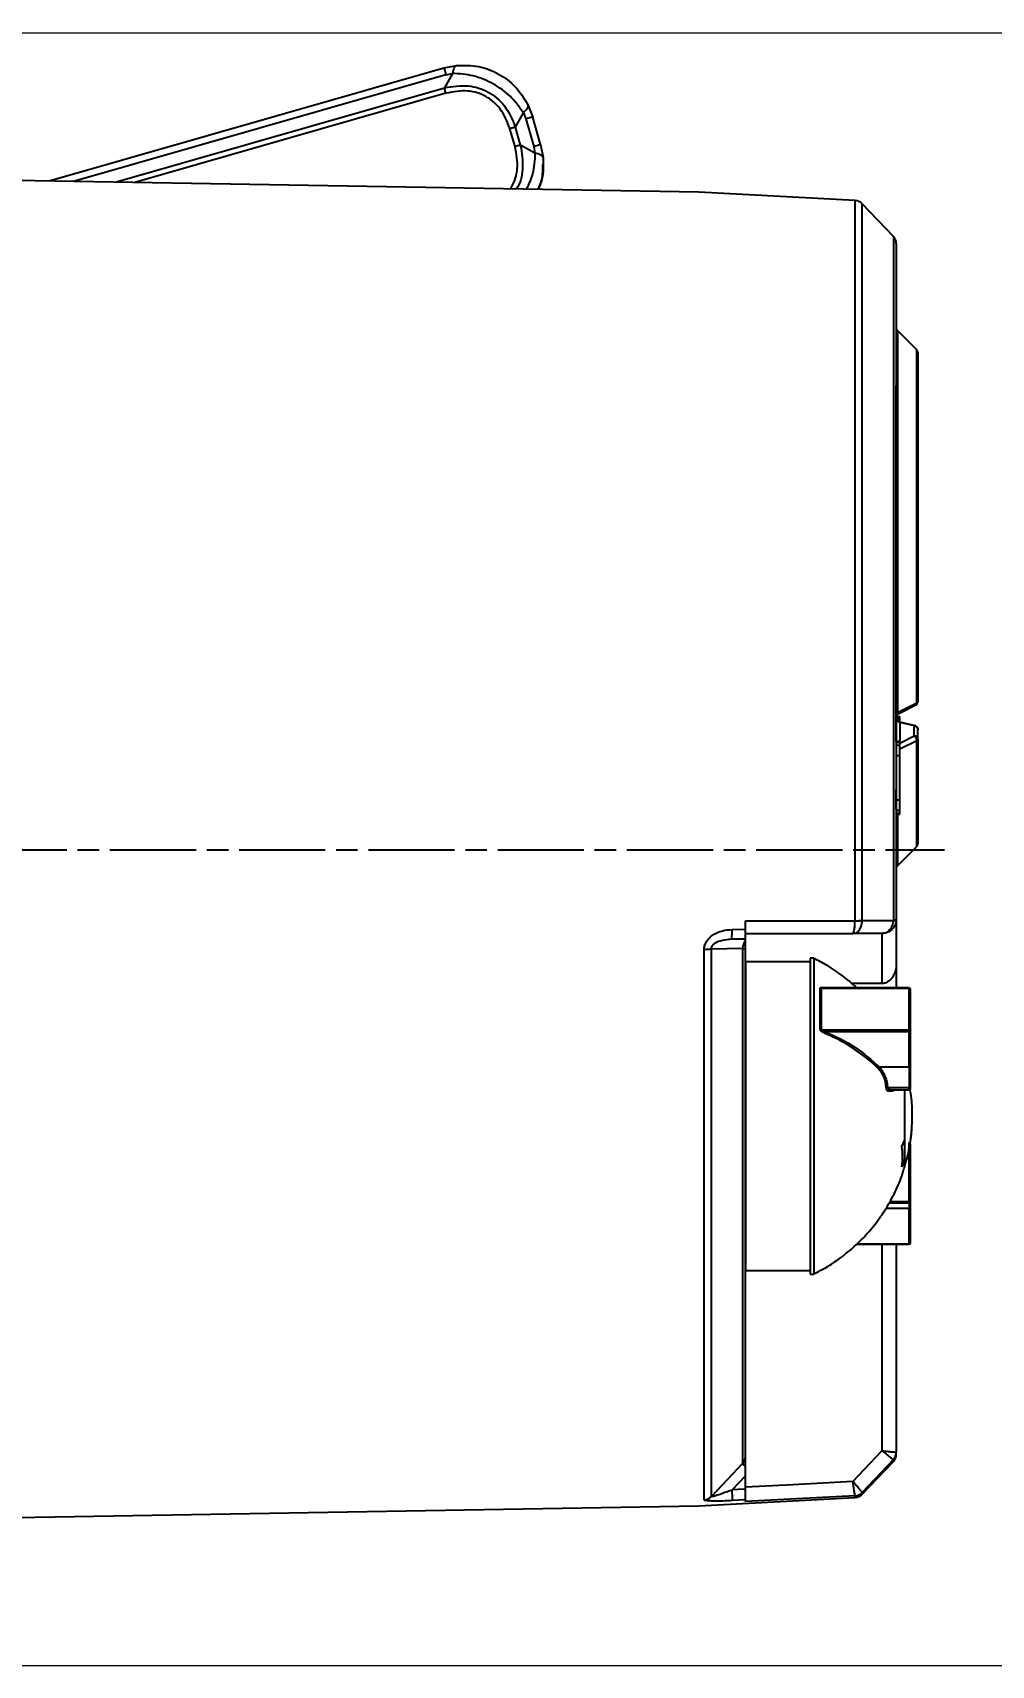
# Model space of a CAD drawing. Header units: millimetres. Extents: x 2278 to 4715, y 679 to 2402.
# Drawn here: x 4068.5 to 4202, y 1969.5 to 2196.9 of the extents above; entities that cross this region are included whole.
import ezdxf

# ---------------------------------------------------------------- set-up
doc = ezdxf.new("R2010")
doc.units = ezdxf.units.MM
doc.linetypes.add('AM_ISO08W050', pattern=[18, 12, -1.5, 3, -1.5])
doc.layers.add('AM_5', color=3, linetype='Continuous', lineweight=25)
doc.layers.add('AM_7', color=4, linetype='AM_ISO08W050', lineweight=25)
doc.styles.add('SLDTEXTSTYLE1', font='txt.shx', dxfattribs={"width": 0.7, "bigfont": 'gbcbig.shx'})
doc.dimstyles.new('SLDDIMSTYLE12$0', dxfattribs={"dimtxt": 12, "dimasz": 10, "dimexe": 0, "dimexo": 0.0625, "dimgap": 0.875, "dimtad": 1, "dimdec": 1, "dimlfac": 1.8, "dimrnd": 1e-09, "dimzin": 12, "dimdsep": 46, "dimtxsty": 'SLDTEXTSTYLE1', "dimcen": 0.09, "dimdle": 8.16, "dimclrd": 3, "dimclre": 3, "dimadec": 0, "dimazin": 3, "dimtfac": 1, "dimtdec": 1, "dimtofl": 0, "dimtmove": 0, "dimatfit": 3, "dimfxl": 0, "dimfrac": 2, "dimtolj": 1, "dimlwd": 5, "dimlwe": 5, "dimarcsym": 0})

# ---------------------------------------------------------------- blocks, each defined once
blk = doc.blocks.new('*D69')
at = {"layer": 'AM_5', "color": 3, "lineweight": 5, "transparency": 16777216}
blk.add_line((4029.82, 2196.94), (4217.38, 2196.94), dxfattribs=at)
at = {"layer": 'AM_5', "color": 3, "linetype": 'Continuous', "lineweight": 5, "transparency": 16777216}
for p, q in [((4217.38, 2186.94), (4217.38, 1979.51)), ((4029.82, 1969.51), (4217.38, 1969.51))]:
    blk.add_line(p, q, dxfattribs=at)
at = {"layer": 'AM_5', "color": 3, "transparency": 16777216}
for points in [[(4215.72, 2186.94), (4219.05, 2186.94), (4217.38, 2196.94)], [(4215.72, 1979.51), (4219.05, 1979.51), (4217.38, 1969.51)]]:
    blk.add_solid(points, dxfattribs=at)
at = {"layer": 'Defpoints', "color": 0, "transparency": 16777216}
for p in [(4029.76, 2196.94), (4029.75, 1969.51), (4217.38, 1969.51)]:
    blk.add_point(p, dxfattribs=at)
at = {"layer": 'AM_5', "color": 0, "transparency": 16777216, "insert": (4210.51, 2083.23), "char_height": 12, "attachment_point": 5, "rotation": 90, "style": 'SLDTEXTSTYLE1'}
blk.add_mtext('\\A1;230', dxfattribs=at)

msp = doc.modelspace()

# ---------------------------------------------------------------- linework, layer by layer
at = {"color": 7, "linetype": 'Continuous', "lineweight": 25}
for p, q in [((4070.77, 2176.287), (4125.727, 2192.045)), ((4126.003, 2191.09), (4074.169, 2176.227)), ((4125.727, 2192.045), (4127.534, 2192.387)), ((4126.906, 2191.261), (4125.799, 2189.268)), ((4126.003, 2191.09), (4126.906, 2191.261)), ((4079.967, 2176.126), (4125.799, 2189.268)), ((4126.019, 2188.499), (4082.7, 2176.078)), ((4135.694, 2183.782), (4136.802, 2185.776)), ((4136.802, 2185.776), (4137.135, 2184.919)), ((4137.429, 2186.902), (4138.096, 2185.188)), ((4135.642, 2181.063), (4134.925, 2183.563)), ((4136.411, 2181.283), (4135.694, 2183.782)), ((4137.135, 2184.919), (4138.238, 2181.074)), ((4139.199, 2181.343), (4138.096, 2185.188)), ((4138.409, 2180.171), (4136.411, 2181.283)), ((4138.238, 2181.074), (4138.409, 2180.171)), ((4139.199, 2181.343), (4139.541, 2179.537)), ((4161.247, 2174.707), (4031.721, 2176.968)), ((4139.586, 2178.581), (4139.586, 2178.587)), ((4182.976, 2173.568), (4161.247, 2174.707)), ((4188.309, 2168.546), (4183.985, 2173.103)), ((4191.574, 2152.741), (4188.867, 2155.458)), ((4191.574, 2103.595), (4191.574, 2152.741)), ((4191.721, 2152.388), (4191.721, 2149.802)), ((4188.721, 2148.125), (4188.721, 2147.772)), ((4191.721, 2103.744), (4191.721, 2105.038)), ((4188.721, 2101.875), (4188.727, 2101.947)), ((4188.721, 2098.184), (4188.721, 2101.815)), ((4188.721, 2101.694), (4189.221, 2101.694)), ((4188.721, 2101.567), (4189.221, 2101.567)), ((4188.721, 2101.503), (4189.221, 2101.503)), ((4188.867, 2102.235), (4191.574, 2103.595)), ((4188.999, 2102.07), (4191.444, 2103.297)), ((4188.999, 2102.07), (4191.444, 2103.297)), ((4189.221, 2101.567), (4189.221, 2101.694)), ((4189.221, 2101.315), (4189.221, 2101.567)), ((4189.221, 2101.311), (4189.221, 2101.503)), ((4188.748, 2101.311), (4189.221, 2101.311)), ((4189.221, 2100.916), (4189.221, 2101.311)), ((4189.221, 2101.184), (4189.221, 2101.311)), ((4189.221, 2100.895), (4189.221, 2101.184)), ((4189.221, 2100.895), (4191.221, 2100.427)), ((4191.221, 2100.427), (4189.221, 2100.895)), ((4189.221, 2100.895), (4189.221, 2098.243)), ((4191.221, 2098.981), (4191.221, 2100.427)), ((4191.452, 2100.371), (4191.266, 2100.449)), ((4191.452, 2100.371), (4191.266, 2100.449)), ((4191.657, 2100.129), (4191.684, 2100.047)), ((4191.704, 2099.988), (4191.688, 2100.053)), ((4191.704, 2099.973), (4191.721, 2099.841)), ((4191.721, 2098.548), (4191.721, 2099.841)), ((4188.721, 2098.243), (4189.221, 2098.243)), ((4188.721, 2098.106), (4189.221, 2098.106)), ((4188.721, 2097.694), (4189.221, 2097.694)), ((4189.221, 2097.978), (4191.221, 2098.981)), ((4189.22, 2097.166), (4191.574, 2098.345)), ((4189.221, 2098.106), (4189.221, 2098.243)), ((4189.221, 2097.694), (4189.221, 2098.106)), ((4191.574, 2083.581), (4191.574, 2098.345)), ((4188.721, 2096.258), (4189.22, 2096.258)), ((4189.22, 2090.075), (4189.22, 2096.258)), ((4188.72, 2088.776), (4188.72, 2091.52)), ((4188.72, 2090.075), (4189.22, 2090.075)), ((4188.72, 2088.639), (4189.22, 2088.639)), ((4188.72, 2088.227), (4189.22, 2088.227)), ((4188.72, 2088.211), (4189.22, 2088.211)), ((4188.72, 2088.09), (4189.22, 2088.09)), ((4188.867, 2088.09), (4188.867, 2080.874)), ((4189.22, 2088.227), (4189.22, 2088.639)), ((4188.867, 2080.874), (4191.574, 2083.581)), ((4165.855, 2072.009), (4167.72, 2072.042)), ((4167.72, 2072.042), (4167.72, 2073.218)), ((4167.72, 2073.218), (4182.975, 2073.216)), ((4182.975, 2073.234), (4182.975, 2073.216)), ((4183.981, 2073.216), (4183.985, 2073.285)), ((4183.985, 2073.285), (4188.307, 2073.277)), ((4188.307, 2073.277), (4188.308, 2073.317)), ((4188.72, 2073.437), (4188.714, 2073.277)), ((4165.322, 2070.668), (4165.815, 2070.716)), ((4165.483, 2070.646), (4165.803, 2070.694)), ((4165.803, 2070.694), (4167.72, 2070.727)), ((4167.72, 2071.438), (4182.671, 2071.437)), ((4167.72, 2069.253), (4167.72, 2070.428)), ((4182.671, 2071.437), (4182.899, 2071.499)), ((4182.671, 2071.437), (4182.716, 2071.49)), ((4186.72, 2071.437), (4182.671, 2071.437)), ((4186.72, 2071.437), (4186.72, 2064.486)), ((4162.985, 2069.321), (4167.308, 2069.404)), ((4176.72, 2067.522), (4167.72, 2067.522)), ((4177.22, 2068.022), (4176.72, 2068.022)), ((4176.72, 2068.022), (4176.72, 2030.466)), ((4177.22, 2068.022), (4177.22, 2030.466)), ((4188.72, 2067.186), (4188.72, 2063.872)), ((4178.141, 2058.07), (4178.141, 2063.858)), ((4190.52, 2063.872), (4178.235, 2063.872)), ((4178.237, 2063.838), (4178.237, 2058.057)), ((4178.237, 2063.838), (4190.52, 2063.838)), ((4186.72, 2064.486), (4182.494, 2064.486)), ((4190.52, 2063.872), (4190.52, 2063.814)), ((4190.52, 2063.838), (4190.52, 2063.872)), ((4190.52, 2058.057), (4190.52, 2063.838)), ((4190.72, 2060.638), (4190.72, 2063.672)), ((4190.72, 2061.083), (4190.72, 2063.672)), ((4190.72, 2057.945), (4190.72, 2061.083)), ((4178.237, 2058.057), (4190.52, 2058.057)), ((4178.808, 2057.803), (4190.52, 2057.803)), ((4190.52, 2057.803), (4190.52, 2058.057)), ((4190.52, 2052.871), (4190.52, 2057.803)), ((4190.72, 2053.012), (4190.72, 2057.945)), ((4186.34, 2052.871), (4190.52, 2052.871)), ((4190.52, 2052.871), (4190.52, 2049.946)), ((4190.52, 2049.946), (4187.495, 2049.946)), ((4187.871, 2049.497), (4187.625, 2049.465)), ((4187.794, 2049.689), (4190.52, 2049.689)), ((4187.798, 2049.693), (4187.918, 2049.709)), ((4187.798, 2049.693), (4190.52, 2049.693)), ((4189.917, 2042.693), (4189.917, 2049.689)), ((4189.92, 2039.022), (4189.92, 2049.689)), ((4190.52, 2049.751), (4190.52, 2049.946)), ((4190.52, 2049.693), (4190.52, 2049.751)), ((4190.52, 2049.689), (4190.52, 2049.693)), ((4189.509, 2041.779), (4189.917, 2042.693)), ((4190.52, 2034.119), (4190.52, 2042.355)), ((4190.72, 2042.135), (4190.72, 2042.151)), ((4189.917, 2039.864), (4189.509, 2038.951)), ((4189.585, 2039.864), (4189.917, 2039.864)), ((4189.885, 2039.022), (4189.92, 2039.022)), ((4189.917, 2039.022), (4189.917, 2039.864)), ((4190.42, 2039.976), (4190.72, 2039.976)), ((4187.714, 2033.924), (4190.52, 2033.924)), ((4187.797, 2034.119), (4190.52, 2034.119)), ((4190.52, 2033.983), (4190.52, 2034.119)), ((4190.52, 2033.924), (4190.52, 2033.983)), ((4190.52, 2033.932), (4190.52, 2033.924)), ((4190.52, 2033.924), (4190.52, 2033.163)), ((4190.72, 2030.96), (4190.72, 2034.099)), ((4190.72, 2033.304), (4190.72, 2033.809)), ((4190.72, 2028.371), (4190.72, 2033.304)), ((4190.52, 2033.163), (4187.276, 2033.163)), ((4190.52, 2028.23), (4190.52, 2033.163)), ((4190.72, 2028.371), (4190.72, 2030.96)), ((4176.72, 2030.466), (4176.72, 2024.022)), ((4177.22, 2030.466), (4177.22, 2024.022)), ((4183.173, 2028.171), (4190.52, 2028.171)), ((4183.234, 2028.23), (4190.52, 2028.23)), ((4186.72, 2028.171), (4186.72, 1999.396)), ((4188.72, 2028.171), (4188.72, 1999.196)), ((4190.52, 2028.171), (4190.52, 2028.23)), ((4190.52, 2028.206), (4190.52, 2028.171)), ((4167.72, 2024.522), (4176.72, 2024.522)), ((4176.72, 2024.022), (4177.22, 2024.022)), ((4182.671, 1995.117), (4186.72, 1999.396)), ((4188.717, 1999.198), (4188.72, 1999.196)), ((4167.308, 1997.623), (4162.984, 1993.037)), ((4188.307, 1998.168), (4183.984, 1993.599)), ((4183.984, 1993.352), (4188.308, 1997.908)), ((4188.308, 1998.167), (4188.307, 1998.168)), ((4188.308, 1998.167), (4188.308, 1997.908)), ((4165.869, 1993.946), (4167.72, 1995.911)), ((4167.72, 1994.041), (4167.72, 1995.911)), ((4161.246, 1991.748), (4182.975, 1992.886)), ((4167.72, 1992.548), (4165.921, 1992.456)), ((4182.974, 1993.136), (4167.72, 1992.334)), ((4167.72, 1992.334), (4167.72, 1992.548)), ((4182.974, 1993.136), (4182.975, 1993.135)), ((4182.975, 1992.886), (4182.975, 1993.135)), ((4183.984, 1993.599), (4183.982, 1993.601)), ((4183.984, 1993.352), (4183.984, 1993.599)), ((4031.72, 1989.488), (4161.246, 1991.748))]:
    msp.add_line(p, q, dxfattribs=at)
at = {"color": 7, "linetype": 'Continuous', "lineweight": 25, "flags": 128}
for points in [[(4182.975, 2073.234), (4182.975, 2078.842), (4182.975, 2084.467), (4182.975, 2090.087), (4182.975, 2095.68), (4182.975, 2101.225), (4182.975, 2106.701), (4182.975, 2112.085), (4182.975, 2117.358), (4182.975, 2122.498), (4182.975, 2127.486), (4182.975, 2132.302), (4182.975, 2136.928), (4182.975, 2141.346), (4182.975, 2145.538), (4182.975, 2149.489), (4182.976, 2153.182), (4182.976, 2156.605), (4182.976, 2159.743), (4182.976, 2162.584), (4182.976, 2165.117), (4182.976, 2167.333), (4182.976, 2169.223), (4182.976, 2170.779), (4182.976, 2171.996), (4182.976, 2172.868), (4182.976, 2173.393), (4182.976, 2173.568)], [(4183.985, 2073.285), (4183.985, 2078.97), (4183.985, 2084.671), (4183.985, 2090.367), (4183.985, 2096.034), (4183.985, 2101.65), (4183.985, 2107.191), (4183.985, 2112.636), (4183.985, 2117.963), (4183.985, 2123.149), (4183.985, 2128.175), (4183.985, 2133.021), (4183.985, 2137.665), (4183.985, 2142.091), (4183.985, 2146.279), (4183.985, 2150.214), (4183.985, 2153.879), (4183.985, 2157.259), (4183.985, 2160.342), (4183.985, 2163.114), (4183.985, 2165.565), (4183.985, 2167.684), (4183.985, 2169.463), (4183.985, 2170.895), (4183.985, 2171.974), (4183.985, 2172.696), (4183.985, 2173.057), (4183.985, 2173.103)], [(4188.309, 2168.546), (4188.309, 2168.367), (4188.309, 2167.829), (4188.309, 2166.934), (4188.309, 2165.688), (4188.309, 2164.094), (4188.309, 2162.16), (4188.309, 2159.894), (4188.309, 2157.305), (4188.309, 2154.404), (4188.309, 2151.204), (4188.309, 2147.717), (4188.309, 2143.959), (4188.309, 2139.945), (4188.309, 2135.693), (4188.309, 2131.219), (4188.309, 2126.544), (4188.309, 2121.686), (4188.309, 2116.666), (4188.309, 2111.506), (4188.309, 2106.226), (4188.309, 2100.85), (4188.309, 2095.4), (4188.309, 2089.898), (4188.309, 2084.368), (4188.308, 2078.834), (4188.308, 2073.317)], [(4188.867, 2155.458), (4188.867, 2154.958), (4188.867, 2154.079), (4188.867, 2152.829), (4188.867, 2151.222), (4188.867, 2149.274), (4188.867, 2147.005), (4188.867, 2144.439), (4188.867, 2141.602), (4188.867, 2138.524), (4188.867, 2135.236), (4188.867, 2131.772), (4188.867, 2128.168), (4188.867, 2124.462), (4188.867, 2120.691), (4188.867, 2116.895), (4188.867, 2113.112), (4188.867, 2109.382), (4188.867, 2105.744), (4188.867, 2102.235)], [(4188.721, 2102.032), (4188.721, 2103.862), (4188.721, 2106.827), (4188.721, 2109.927), (4188.721, 2113.125), (4188.721, 2116.383), (4188.721, 2119.661), (4188.721, 2122.919), (4188.721, 2126.117), (4188.721, 2129.217), (4188.721, 2132.181), (4188.721, 2134.974), (4188.721, 2137.56), (4188.721, 2139.91), (4188.721, 2141.993), (4188.721, 2143.786), (4188.721, 2145.266), (4188.721, 2146.415), (4188.721, 2147.22), (4188.721, 2147.67), (4188.721, 2147.772)], [(4189.221, 2100.895), (4189.236, 2100.909), (4189.251, 2100.916), (4189.266, 2100.917), (4189.278, 2100.911), (4189.289, 2100.898), (4189.297, 2100.88)], [(4161.975, 1992.575), (4161.975, 1993.533), (4161.975, 1994.861), (4161.975, 1996.554), (4161.975, 1998.606), (4161.975, 2001.007), (4161.975, 2003.748), (4161.975, 2006.817), (4161.975, 2010.202), (4161.975, 2013.889), (4161.975, 2017.862), (4161.975, 2022.106), (4161.975, 2026.602), (4161.975, 2031.332), (4161.975, 2036.276), (4161.975, 2041.414), (4161.975, 2046.725), (4161.975, 2052.187), (4161.975, 2057.778), (4161.975, 2063.473), (4161.975, 2069.25)], [(4162.984, 1993.037), (4162.984, 1993.989), (4162.984, 1995.311), (4162.984, 1996.996), (4162.984, 1999.037), (4162.984, 2001.426), (4162.984, 2004.152), (4162.984, 2007.206), (4162.984, 2010.574), (4162.984, 2014.242), (4162.984, 2018.195), (4162.984, 2022.417), (4162.984, 2026.89), (4162.984, 2031.596), (4162.984, 2036.515), (4162.984, 2041.627), (4162.984, 2046.911), (4162.985, 2052.345), (4162.985, 2057.907), (4162.985, 2063.574), (4162.985, 2069.321)], [(4167.308, 2069.404), (4167.308, 2063.725), (4167.308, 2058.134), (4167.308, 2052.655), (4167.308, 2047.314), (4167.308, 2042.133), (4167.308, 2037.137), (4167.308, 2032.348), (4167.308, 2027.786), (4167.308, 2023.474), (4167.308, 2019.429), (4167.308, 2015.671), (4167.308, 2012.215), (4167.308, 2009.078), (4167.308, 2006.273), (4167.308, 2003.814), (4167.308, 2001.71), (4167.308, 1999.973), (4167.308, 1998.608), (4167.308, 1997.623)], [(4167.72, 2067.522), (4167.72, 2067.453), (4167.72, 2067.057), (4167.72, 2066.315), (4167.72, 2065.241), (4167.72, 2063.851), (4167.72, 2062.168), (4167.72, 2060.219), (4167.72, 2058.038), (4167.72, 2055.66), (4167.72, 2053.123), (4167.72, 2050.47), (4167.72, 2047.743), (4167.72, 2044.988), (4167.72, 2042.251), (4167.72, 2039.575), (4167.72, 2037.005), (4167.72, 2034.583), (4167.72, 2032.349), (4167.72, 2030.34), (4167.72, 2028.588), (4167.72, 2027.122), (4167.72, 2025.966), (4167.72, 2025.14), (4167.72, 2024.657), (4167.72, 2024.522)], [(4190.52, 2058.057), (4190.559, 2058.054), (4190.597, 2058.048), (4190.631, 2058.038), (4190.662, 2058.024), (4190.687, 2058.007), (4190.705, 2057.987), (4190.716, 2057.966), (4190.72, 2057.945)], [(4182.671, 1995.117), (4174.298, 1994.677), (4167.72, 1994.331)], [(4167.72, 1994.041), (4166.683, 1993.988), (4165.869, 1993.946)]]:
    msp.add_lwpolyline(points, dxfattribs=at)
at = {"color": 7, "linetype": 'Continuous', "lineweight": 25}
for centre, radius, start, end in [((4182.897, 2172.07), 1.5, 43.49969, 86.99969), ((4187.221, 2167.514), 1.5, 359.99969, 43.49969), ((4189.218, 2155.81), 0.498, 180.0161, 225.11705), ((4191.224, 2152.388), 0.497, 0.01882, 45.13639), ((4191.221, 2152.388), 0.5, 359.99969, 44.79592), ((4191.221, 2103.744), 0.5, 296.63012, 359.99969), ((4191.528, 2103.786), 0.197, 283.44681, 347.66321), ((4188.915, 2102.042), 0.198, 103.88416, 168.00896), ((4191.261, 2100.401), 0.0477, 83.56953, 147.17328), ((4191.456, 2100.344), 0.0277, 97.12051, 149.18729), ((4189.107, 2098.412), 0.386, 180.21967, 206.01538), ((4191.252, 2098.512), 0.47, 4.40164, 93.81095), ((4191.472, 2098.574), 0.25, 294.15126, 354.20295), ((4191.22, 2083.934), 0.5, 314.99969, 359.99969), ((4189.22, 2080.52), 0.5, 134.99969, 179.99969), ((4159.605, 2071.599), 6.263, 351.68842, 3.7557), ((4182.986, 2082.951), 9.717, 269.93747, 275.9006), ((4183.478, 2083.089), 9.886, 267.083, 272.91637), ((4188.51, 2075.107), 1.842, 263.65489, 276.34449), ((4188.351, 2073.938), 0.622, 266.06012, 306.40262), ((4168.983, 2069.325), 1.677, 138.87029, 177.29865), ((4161.985, 2076.313), 7.063, 269.92223, 278.13872), ((4178.236, 2064.071), 0.233, 246.02224, 270.18014), ((4190.536, 2063.653), 0.185, 5.85563, 94.8496), ((4178.235, 2058.388), 0.331, 253.51988, 270.27832), ((4179.193, 2057.5), 0.49, 141.82926, 172.1209), ((4170.127, 2036.313), 22.921, 45.54722, 68.01561), ((4190.545, 2057.98), 0.179, 261.95022, 348.57794), ((4186.474, 2052.596), 0.305, 116.01, 165.05926), ((4190.545, 2053.047), 0.179, 261.95022, 348.57794), ((4187.467, 2050.412), 0.467, 252.26466, 273.46457), ((4187.817, 2049.498), 0.196, 95.78901, 189.85034), ((4190.567, 2049.719), 0.232, 48.45888, 101.56082), ((4190.52, 2049.893), 0.2, 269.98722, 359.98721), ((4190.52, 2049.889), 0.2, 269.99969, 359.99969), ((4166.442, 2046.022), 24.5, 350.87791, 359.99969), ((4177.992, 2040.365), 11.604, 352.99933, 7.00005), ((4190.57, 2035.818), 1.7, 268.31568, 275.06344), ((4190.524, 2034.128), 0.196, 268.95412, 358.91449), ((4190.545, 2033.339), 0.179, 261.95022, 348.57794), ((4190.545, 2028.407), 0.179, 261.95022, 348.57794), ((4190.536, 2028.39), 0.185, 265.14978, 354.14375), ((4187.215, 1999.199), 1.502, 316.65544, 359.93159), ((4187.227, 1999.197), 1.493, 316.39345, 359.98594), ((4175.84, 2005.883), 11.875, 224.06966, 226.85818), ((4187.22, 1998.941), 1.5, 316.49969, 359.99969), ((4161.898, 1994.079), 1.506, 272.92959, 316.19309), ((4139.186, 1992.264), 26.736, 0.41239, 3.60861), ((4182.892, 1994.638), 1.504, 273.13792, 316.44856), ((4182.897, 1994.635), 1.502, 272.97726, 316.40216), ((4182.896, 1994.384), 1.5, 272.99969, 316.49969)]:
    msp.add_arc(centre, radius, start, end, dxfattribs=at)
for points in [[(4125.727, 2192.045), (4125.74, 2192.003), (4125.765, 2191.918), (4125.923, 2191.366), (4126.003, 2191.09)], [(4126.019, 2188.499), (4125.998, 2188.574), (4125.955, 2188.722), (4125.895, 2188.932), (4125.841, 2189.122), (4125.813, 2189.219), (4125.799, 2189.268)], [(4135.694, 2183.782), (4135.645, 2183.769), (4135.548, 2183.741), (4135.358, 2183.687), (4135.148, 2183.627), (4134.999, 2183.584), (4134.925, 2183.563)], [(4138.096, 2185.188), (4138.053, 2185.177), (4137.967, 2185.155), (4137.412, 2184.998), (4137.135, 2184.919)], [(4136.411, 2181.283), (4136.362, 2181.269), (4136.265, 2181.242), (4136.075, 2181.188), (4135.864, 2181.127), (4135.716, 2181.085), (4135.642, 2181.063)], [(4139.199, 2181.343), (4139.156, 2181.332), (4139.069, 2181.309), (4138.515, 2181.152), (4138.238, 2181.074)], [(4188.721, 2167.514), (4188.721, 2167.423), (4188.721, 2167.243), (4188.721, 2165.788), (4188.721, 2163.483), (4188.721, 2160.268), (4188.721, 2156.202), (4188.721, 2151.324), (4188.721, 2145.691), (4188.721, 2139.363), (4188.721, 2132.411), (4188.721, 2124.913), (4188.721, 2116.952), (4188.721, 2108.616), (4188.721, 2099.998), (4188.72, 2091.196), (4188.72, 2082.297), (4188.72, 2076.391), (4188.72, 2073.437)], [(4191.721, 2152.388), (4191.721, 2152.221), (4191.721, 2151.887), (4191.721, 2150.769), (4191.721, 2149.22), (4191.721, 2147.215), (4191.721, 2144.797), (4191.721, 2141.996), (4191.721, 2138.854), (4191.721, 2135.415), (4191.721, 2131.729), (4191.721, 2127.849), (4191.721, 2123.831), (4191.721, 2119.732), (4191.721, 2115.611), (4191.721, 2111.532), (4191.721, 2107.533), (4191.721, 2105.007), (4191.721, 2103.744)], [(4188.721, 2101.428), (4188.726, 2101.381), (4188.736, 2101.288), (4188.8, 2101.211), (4188.832, 2101.172)], [(4191.721, 2098.548), (4191.721, 2097.453), (4191.721, 2095.261), (4191.721, 2092.38), (4191.72, 2089.85), (4191.72, 2087.734), (4191.72, 2086.052), (4191.72, 2084.842), (4191.72, 2084.077), (4191.72, 2083.982), (4191.72, 2083.934)], [(4188.72, 2073.437), (4188.72, 2073.359), (4188.72, 2073.204), (4188.72, 2071.936), (4188.72, 2070.005), (4188.72, 2068.126), (4188.72, 2067.186)], [(4178.808, 2057.803), (4180.249, 2057.123), (4183.133, 2055.764), (4185.271, 2053.835), (4186.34, 2052.871)]]:
    msp.add_open_spline(points, degree=3, dxfattribs=at)
for points, knots in [([(4127.534, 2192.387), (4127.407, 2192.328), (4127.152, 2192.21), (4126.989, 2191.579), (4126.906, 2191.261)], [0, 0, 0, 0, 0.49686743, 1, 1, 1, 1]), ([(4136.802, 2185.776), (4136.229, 2186.577), (4135.102, 2188.154), (4132.618, 2189.915), (4129.814, 2191.083), (4127.882, 2191.201), (4126.906, 2191.261)], [0, 0, 0, 0, 0.25415722, 0.50001427, 0.74762575, 1, 1, 1, 1]), ([(4127.534, 2192.387), (4128.556, 2192.395), (4130.564, 2192.41), (4133.395, 2191.293), (4135.843, 2189.484), (4136.895, 2187.772), (4137.429, 2186.902)], [0, 0, 0, 0, 0.2543758, 0.4999836, 0.7457388, 1, 1, 1, 1]), ([(4125.799, 2189.268), (4126.919, 2189.45), (4129.004, 2189.789), (4131.997, 2188.814), (4134.427, 2186.796), (4135.25, 2184.839), (4135.694, 2183.782)], [0, 0, 0, 0, 0.2680966, 0.4988227, 0.7294637, 1, 1, 1, 1]), ([(4134.925, 2183.563), (4134.548, 2184.542), (4134.009, 2185.94), (4132.675, 2187.336), (4131.599, 2188.091), (4130.386, 2188.599), (4128.502, 2188.981), (4127.04, 2188.697), (4126.019, 2188.499)], [0, 0, 0, 0, 0.2715623, 0.3875926, 0.5011305, 0.6146375, 0.7308194, 1, 1, 1, 1]), ([(4137.429, 2186.902), (4137.445, 2186.763), (4137.478, 2186.484), (4137.027, 2186.012), (4136.802, 2185.776)], [0, 0, 0, 0, 0.5000023, 1, 1, 1, 1]), ([(4134.955, 2175.166), (4135.036, 2175.277), (4135.373, 2175.738), (4135.73, 2176.701), (4136.13, 2178.575), (4135.842, 2180.04), (4135.642, 2181.063)], [0, 0, 0, 0, 0.0674485, 0.27954515, 0.49659605, 1, 1, 1, 1]), ([(4136.411, 2181.283), (4136.567, 2180.182), (4136.857, 2178.135), (4136.409, 2175.901), (4135.78, 2175.158), (4135.774, 2175.152)], [0, 0, 0, 0, 0.535438, 0.9957755, 1, 1, 1, 1]), ([(4138.409, 2180.171), (4138.364, 2179.183), (4138.286, 2177.456), (4137.53, 2175.825), (4137.207, 2175.127)], [0, 0, 0, 0, 0.5719725, 1, 1, 1, 1]), ([(4139.541, 2179.537), (4139.481, 2179.665), (4139.36, 2179.922), (4138.727, 2180.088), (4138.409, 2180.171)], [0, 0, 0, 0, 0.4968676, 1, 1, 1, 1]), ([(4139.541, 2179.537), (4139.583, 2178.506), (4139.645, 2176.968), (4139.04, 2175.561), (4138.841, 2175.098)], [0, 0, 0, 0, 0.6705708, 1, 1, 1, 1]), ([(4138.844, 2175.098), (4139.048, 2175.558), (4139.541, 2176.665), (4139.507, 2177.877), (4139.487, 2178.586)], [0, 0, 0, 0, 0.4149051, 1, 1, 1, 1]), ([(4191.721, 2118.227), (4191.721, 2119.482), (4191.721, 2121.991), (4191.721, 2125.702), (4191.721, 2128.426), (4191.721, 2130.216), (4191.721, 2131.137), (4191.721, 2132.044), (4191.721, 2132.938), (4191.721, 2133.817), (4191.721, 2134.407), (4191.721, 2134.82), (4191.721, 2135.296), (4191.721, 2136.01), (4191.721, 2136.826), (4191.721, 2137.535), (4191.721, 2138.218), (4191.721, 2138.903), (4191.721, 2139.39), (4191.721, 2140.127), (4191.721, 2141.01), (4191.721, 2142.178), (4191.721, 2143.159), (4191.721, 2143.996), (4191.721, 2144.639), (4191.721, 2145.149), (4191.721, 2145.583), (4191.721, 2145.996), (4191.721, 2146.399), (4191.721, 2146.676), (4191.721, 2147.054), (4191.721, 2147.473), (4191.721, 2147.995), (4191.721, 2148.433), (4191.721, 2148.757), (4191.721, 2148.988), (4191.721, 2149.149), (4191.721, 2149.295), (4191.721, 2149.392), (4191.721, 2149.469), (4191.721, 2149.546), (4191.721, 2149.65), (4191.721, 2149.74), (4191.721, 2149.785), (4191.721, 2149.802)], [0, 0, 0, 0, 0.0803647, 0.1607294, 0.2410941, 0.2624684, 0.283842, 0.3052151, 0.3265873, 0.3479574, 0.3693255, 0.3704427, 0.3788854, 0.405204, 0.4251182, 0.4428013, 0.4618483, 0.4808946, 0.4999402, 0.5035205, 0.5449145, 0.57896, 0.6143836, 0.643615, 0.6685119, 0.6871043, 0.7041218, 0.7223404, 0.7405585, 0.758776, 0.762108, 0.7964253, 0.8245029, 0.853496, 0.8824879, 0.8971785, 0.9118685, 0.9265578, 0.9412466, 0.9442716, 0.9541998, 0.9705965, 0.9890576, 1, 1, 1, 1]), ([(4191.721, 2105.038), (4191.721, 2105.333), (4191.721, 2105.925), (4191.721, 2106.827), (4191.721, 2107.739), (4191.721, 2108.661), (4191.721, 2109.592), (4191.721, 2110.531), (4191.721, 2111.179), (4191.721, 2111.655), (4191.721, 2112.211), (4191.721, 2113.055), (4191.721, 2114.015), (4191.721, 2115.702), (4191.721, 2117.093), (4191.721, 2118.227)], [0, 0, 0, 0, 0.07144385, 0.14288374, 0.21431988, 0.28576303, 0.35720674, 0.42863778, 0.50005558, 0.50406448, 0.53604837, 0.6252562, 0.69323765, 0.75009307, 1, 1, 1, 1]), ([(4188.749, 2101.92), (4188.755, 2101.919), (4188.775, 2101.917), (4188.843, 2101.978), (4188.944, 2102.038), (4188.997, 2102.069)], [0, 0, 0, 0, 0.1601422, 0.5688581, 1, 1, 1, 1]), ([(4188.992, 2102.068), (4188.99, 2102.067), (4188.97, 2102.052), (4188.938, 2102.053), (4188.898, 2102.07), (4188.875, 2102.118), (4188.866, 2102.178), (4188.867, 2102.216), (4188.867, 2102.235)], [0, 0, 0, 0, 0.0284628, 0.3120488, 0.569439, 0.7930567, 0.8963599, 1, 1, 1, 1]), ([(4191.443, 2103.299), (4191.455, 2103.305), (4191.488, 2103.321), (4191.526, 2103.369), (4191.569, 2103.455), (4191.572, 2103.539), (4191.574, 2103.595)], [0, 0, 0, 0, 0.14054005, 0.37467991, 0.58989364, 1, 1, 1, 1]), ([(4188.851, 2101.173), (4188.823, 2101.2), (4188.767, 2101.254), (4188.742, 2101.318), (4188.73, 2101.349)], [0, 0, 0, 0, 0.5052965, 1, 1, 1, 1]), ([(4188.832, 2101.172), (4188.832, 2101.179), (4188.832, 2101.194), (4188.815, 2101.205), (4188.785, 2101.205), (4188.758, 2101.194), (4188.744, 2101.188)], [0, 0, 0, 0, 0.2336109, 0.4844564, 0.7436939, 1, 1, 1, 1]), ([(4188.832, 2101.172), (4188.857, 2101.142), (4188.91, 2101.079), (4189.04, 2100.972), (4189.149, 2100.926), (4189.221, 2100.895)], [0, 0, 0, 0, 0.233085, 0.4930073, 1, 1, 1, 1]), ([(4191.221, 2100.427), (4191.26, 2100.419), (4191.333, 2100.406), (4191.401, 2100.373), (4191.432, 2100.358)], [0, 0, 0, 0, 0.5446681, 1, 1, 1, 1]), ([(4191.432, 2100.358), (4191.474, 2100.33), (4191.564, 2100.271), (4191.649, 2100.147), (4191.708, 2100.001), (4191.716, 2099.901), (4191.721, 2099.841)], [0, 0, 0, 0, 0.2427138, 0.5154318, 0.7146901, 1, 1, 1, 1]), ([(4191.432, 2100.305), (4191.474, 2100.28), (4191.564, 2100.227), (4191.649, 2100.116), (4191.708, 2099.985), (4191.716, 2099.895), (4191.721, 2099.841)], [0, 0, 0, 0, 0.2421389, 0.5153871, 0.7139591, 1, 1, 1, 1]), ([(4191.698, 2100.008), (4191.7, 2100), (4191.719, 2099.947), (4191.72, 2099.89), (4191.721, 2099.841)], [0, 0, 0, 0, 0.1515723, 1, 1, 1, 1]), ([(4189.22, 2093.098), (4189.22, 2093.721), (4189.22, 2094.965), (4189.22, 2096.436), (4189.221, 2097.372), (4189.221, 2097.886), (4189.221, 2098.195), (4189.221, 2098.227), (4189.221, 2098.243)], [0, 0, 0, 0, 0.25015941, 0.49958066, 0.62466902, 0.74973011, 0.87480959, 1, 1, 1, 1]), ([(4189.22, 2096.258), (4189.22, 2096.58), (4189.22, 2096.984), (4189.221, 2097.412), (4189.221, 2097.594), (4189.221, 2097.654), (4189.221, 2097.694)], [0, 0, 0, 0, 0.4996211, 0.6251499, 0.7494732, 1, 1, 1, 1]), ([(4191.549, 2098.548), (4191.533, 2098.592), (4191.5, 2098.688), (4191.418, 2098.817), (4191.32, 2098.922), (4191.253, 2098.962), (4191.221, 2098.981)], [0, 0, 0, 0, 0.239538, 0.5175571, 0.7682031, 1, 1, 1, 1]), ([(4191.574, 2098.345), (4191.574, 2098.378), (4191.575, 2098.443), (4191.557, 2098.513), (4191.549, 2098.548)], [0, 0, 0, 0, 0.49355373, 1, 1, 1, 1]), ([(4189.22, 2088.09), (4189.22, 2088.093), (4189.22, 2088.1), (4189.22, 2088.187), (4189.22, 2088.415), (4189.22, 2088.937), (4189.22, 2089.889), (4189.22, 2091.33), (4189.22, 2092.508), (4189.22, 2093.098)], [0, 0, 0, 0, 0.06265322, 0.12530292, 0.25030366, 0.37521459, 0.50021885, 0.74968949, 1, 1, 1, 1]), ([(4189.22, 2088.639), (4189.22, 2088.679), (4189.22, 2088.739), (4189.22, 2088.918), (4189.22, 2089.347), (4189.22, 2089.752), (4189.22, 2090.075)], [0, 0, 0, 0, 0.2505117, 0.3752446, 0.5001647, 1, 1, 1, 1]), ([(4161.975, 2069.25), (4161.995, 2069.46), (4162.037, 2069.893), (4162.357, 2070.474), (4162.793, 2070.979), (4163.495, 2071.484), (4164.528, 2071.91), (4165.401, 2071.975), (4165.855, 2072.009)], [0, 0, 0, 0, 0.1207862, 0.249076, 0.3731346, 0.5013753, 0.7404661, 1, 1, 1, 1]), ([(4167.72, 2070.727), (4167.72, 2070.734), (4167.72, 2070.748), (4167.72, 2070.863), (4167.72, 2071.1), (4167.72, 2071.513), (4167.72, 2071.868), (4167.72, 2072.042)], [0, 0, 0, 0, 0.150225, 0.2871088, 0.5005337, 0.7538342, 1, 1, 1, 1]), ([(4182.716, 2071.49), (4182.737, 2071.507), (4182.794, 2071.552), (4182.875, 2071.903), (4182.949, 2072.478), (4182.966, 2072.969), (4182.975, 2073.216)], [0, 0, 0, 0, 0.1562523, 0.4311744, 0.7127035, 1, 1, 1, 1]), ([(4182.899, 2071.499), (4182.977, 2071.514), (4183.211, 2071.559), (4183.553, 2071.904), (4183.872, 2072.478), (4183.944, 2072.968), (4183.981, 2073.216)], [0, 0, 0, 0, 0.138581, 0.419261, 0.7066865, 1, 1, 1, 1]), ([(4188.307, 2073.277), (4188.268, 2073.023), (4188.19, 2072.52), (4187.806, 2071.918), (4187.299, 2071.514), (4186.913, 2071.463), (4186.72, 2071.437)], [0, 0, 0, 0, 0.2577147, 0.5100976, 0.7565093, 1, 1, 1, 1]), ([(4188.714, 2073.277), (4188.669, 2073.039), (4188.577, 2072.547), (4188.134, 2071.968), (4187.633, 2071.634), (4187.162, 2071.467), (4186.874, 2071.448), (4186.72, 2071.437)], [0, 0, 0, 0, 0.24183895, 0.49912391, 0.70899919, 0.84445044, 1, 1, 1, 1]), ([(4162.985, 2069.321), (4162.986, 2069.388), (4162.989, 2069.522), (4163.073, 2069.716), (4163.203, 2069.89), (4163.547, 2070.204), (4164.322, 2070.553), (4165.052, 2070.611), (4165.483, 2070.646)], [0, 0, 0, 0, 0.0635988, 0.1268625, 0.1941501, 0.267332, 0.5677277, 1, 1, 1, 1]), ([(4167.72, 2070.428), (4167.72, 2070.517), (4167.72, 2070.693), (4167.72, 2070.716), (4167.72, 2070.727)], [0, 0, 0, 0, 0.5015357, 1, 1, 1, 1]), ([(4167.308, 2069.404), (4167.414, 2069.386), (4167.582, 2069.357), (4167.7, 2069.303), (4167.713, 2069.27), (4167.72, 2069.253)], [0, 0, 0, 0, 0.4463965, 0.7099365, 1, 1, 1, 1]), ([(4167.72, 1998.684), (4167.72, 1999.074), (4167.72, 1999.516), (4167.72, 2000.215), (4167.72, 2000.441), (4167.72, 2000.679), (4167.72, 2000.926), (4167.72, 2001.184), (4167.72, 2001.372), (4167.72, 2001.554), (4167.72, 2001.876), (4167.72, 2002.395), (4167.72, 2003.027), (4167.72, 2003.609), (4167.72, 2004.104), (4167.72, 2004.533), (4167.72, 2004.871), (4167.72, 2005.217), (4167.72, 2005.571), (4167.72, 2005.933), (4167.72, 2006.192), (4167.72, 2006.442), (4167.72, 2006.963), (4167.72, 2007.836), (4167.72, 2008.944), (4167.72, 2010.226), (4167.72, 2011.626), (4167.72, 2013.028), (4167.72, 2013.913), (4167.72, 2014.688), (4167.72, 2015.563), (4167.72, 2016.764), (4167.72, 2017.809), (4167.72, 2018.676), (4167.72, 2019.35), (4167.72, 2020.033), (4167.72, 2020.725), (4167.72, 2021.427), (4167.72, 2021.922), (4167.72, 2022.366), (4167.72, 2023.815), (4167.72, 2026.329), (4167.72, 2029.879), (4167.72, 2033.311), (4167.72, 2036.713), (4167.72, 2040.379), (4167.72, 2045.459), (4167.72, 2052.303), (4167.72, 2060.639), (4167.72, 2066.382), (4167.72, 2069.253)], [0, 0, 0, 0, 0.0669054, 0.0756699, 0.0844343, 0.0931986, 0.1019628, 0.110727, 0.119491, 0.1204246, 0.1282783, 0.1499631, 0.1666235, 0.1807533, 0.1958166, 0.2037808, 0.2117449, 0.219709, 0.2276731, 0.2356371, 0.2436011, 0.2444503, 0.2516161, 0.2765316, 0.2974645, 0.315335, 0.3470796, 0.3706379, 0.3847586, 0.3894352, 0.4071383, 0.4252052, 0.4432721, 0.4527358, 0.4621996, 0.4716633, 0.481127, 0.4905907, 0.5000544, 0.5009281, 0.5082098, 0.5573213, 0.596775, 0.6369947, 0.6768853, 0.7110643, 0.7564848, 0.8376565, 0.9188283, 1, 1, 1, 1]), ([(4183.215, 2063.872), (4183.199, 2063.888), (4182.58, 2064.534), (4181.179, 2065.616), (4179.221, 2066.991), (4177.863, 2067.672), (4177.281, 2067.964)], [0, 0, 0, 0, 0.00919183, 0.37082136, 0.73055161, 1, 1, 1, 1]), ([(4188.72, 2067.186), (4188.697, 2066.879), (4188.65, 2066.264), (4188.328, 2065.542), (4187.953, 2065.05), (4187.599, 2064.749), (4187.185, 2064.531), (4186.876, 2064.501), (4186.72, 2064.486)], [0, 0, 0, 0, 0.24908402, 0.49841553, 0.62782199, 0.74923389, 0.87440408, 1, 1, 1, 1]), ([(4178.141, 2063.858), (4178.142, 2063.866), (4178.144, 2063.883), (4178.166, 2063.91), (4178.233, 2063.932), (4178.416, 2063.918), (4178.591, 2063.853), (4178.708, 2063.81)], [0, 0, 0, 0, 0.0577492, 0.1171536, 0.2515259, 0.5011744, 1, 1, 1, 1]), ([(4178.603, 2063.847), (4178.567, 2063.853), (4178.475, 2063.87), (4178.358, 2063.875), (4178.272, 2063.868), (4178.245, 2063.854), (4178.238, 2063.845), (4178.237, 2063.84), (4178.237, 2063.838)], [0, 0, 0, 0, 0.2547299, 0.6618691, 0.8675208, 0.9398473, 0.9708547, 1, 1, 1, 1]), ([(4190.72, 2057.908), (4190.72, 2058), (4190.72, 2058.182), (4190.72, 2058.556), (4190.72, 2058.74)], [0, 0, 0, 0, 0.5088221, 1, 1, 1, 1]), ([(4178.708, 2057.568), (4178.591, 2057.623), (4178.416, 2057.707), (4178.234, 2057.869), (4178.166, 2057.969), (4178.144, 2058.03), (4178.142, 2058.057), (4178.141, 2058.07)], [0, 0, 0, 0, 0.4973637, 0.7473602, 0.8823614, 0.9420119, 1, 1, 1, 1]), ([(4178.237, 2058.057), (4178.237, 2058.053), (4178.238, 2058.045), (4178.245, 2058.029), (4178.274, 2057.994), (4178.36, 2057.94), (4178.543, 2057.866), (4178.703, 2057.828), (4178.808, 2057.803)], [0, 0, 0, 0, 0.01994941, 0.04121068, 0.0909977, 0.23337847, 0.50065114, 1, 1, 1, 1]), ([(4190.72, 2052.174), (4190.72, 2052.566), (4190.72, 2053.359), (4190.72, 2054.793), (4190.72, 2056.333), (4190.72, 2057.394), (4190.72, 2057.919)], [0, 0, 0, 0, 0.2473879, 0.5, 0.7526121, 1, 1, 1, 1]), ([(4187.325, 2049.967), (4187.301, 2050.23), (4187.254, 2050.755), (4186.985, 2051.514), (4186.625, 2052.175), (4186.327, 2052.508), (4186.179, 2052.675)], [0, 0, 0, 0, 0.2498124, 0.4998445, 0.7502398, 1, 1, 1, 1]), ([(4186.34, 2052.871), (4186.5, 2052.676), (4186.802, 2052.31), (4187.166, 2051.583), (4187.426, 2050.779), (4187.473, 2050.218), (4187.495, 2049.946)], [0, 0, 0, 0, 0.2650194, 0.5000669, 0.7573424, 1, 1, 1, 1]), ([(4190.72, 2049.892), (4190.72, 2050.165), (4190.72, 2050.719), (4190.72, 2051.572), (4190.72, 2052.373), (4190.72, 2052.802), (4190.72, 2053.012)], [0, 0, 0, 0, 0.245589, 0.5, 0.754411, 1, 1, 1, 1]), ([(4187.625, 2049.465), (4187.592, 2049.473), (4187.525, 2049.49), (4187.444, 2049.586), (4187.389, 2049.686), (4187.356, 2049.775), (4187.332, 2049.871), (4187.327, 2049.935), (4187.325, 2049.967)], [0, 0, 0, 0, 0.24960183, 0.49829619, 0.62558928, 0.74862866, 0.87572186, 1, 1, 1, 1]), ([(4187.495, 2049.946), (4187.498, 2049.931), (4187.503, 2049.897), (4187.528, 2049.847), (4187.566, 2049.797), (4187.626, 2049.746), (4187.695, 2049.711), (4187.757, 2049.695), (4187.787, 2049.693), (4187.798, 2049.693)], [0, 0, 0, 0, 0.0985259, 0.2116632, 0.3444444, 0.5000064, 0.7493767, 0.9135439, 1, 1, 1, 1]), ([(4188.574, 2049.689), (4188.52, 2049.644), (4188.335, 2049.492), (4188.063, 2049.495), (4187.871, 2049.497)], [0, 0, 0, 0, 0.293654, 1, 1, 1, 1]), ([(4189.906, 2039.085), (4190.084, 2039.695), (4190.52, 2041.184), (4190.875, 2043.642), (4190.978, 2046.406), (4190.879, 2048.507), (4190.65, 2049.653), (4190.603, 2049.89)], [0, 0, 0, 0, 0.1742932, 0.4258292, 0.6790463, 0.9338996, 1, 1, 1, 1]), ([(4190.72, 2039.032), (4190.72, 2039.242), (4190.72, 2039.671), (4190.72, 2040.472), (4190.72, 2041.324), (4190.72, 2041.879), (4190.72, 2042.151)], [0, 0, 0, 0, 0.245589, 0.5, 0.754411, 1, 1, 1, 1]), ([(4177.236, 2024.06), (4177.628, 2024.249), (4178.748, 2024.787), (4180.496, 2025.914), (4182.47, 2027.436), (4184.318, 2029.206), (4186.002, 2031.197), (4187.491, 2033.389), (4188.727, 2035.765), (4189.532, 2037.662), (4189.823, 2038.783), (4189.888, 2039.031)], [0, 0, 0, 0, 0.0647369, 0.184574, 0.3082168, 0.4349126, 0.5640589, 0.6951798, 0.827906, 0.9619593, 1, 1, 1, 1]), ([(4190.72, 2034.124), (4190.72, 2034.649), (4190.72, 2035.711), (4190.72, 2037.251), (4190.72, 2038.685), (4190.72, 2039.478), (4190.72, 2039.87)], [0, 0, 0, 0, 0.2473879, 0.5, 0.7526121, 1, 1, 1, 1]), ([(4186.72, 1999.396), (4186.877, 1999.381), (4187.169, 1999.352), (4187.648, 1999.305), (4188.154, 1999.253), (4188.596, 1999.21), (4188.677, 1999.202), (4188.717, 1999.198)], [0, 0, 0, 0, 0.15551031, 0.29095879, 0.50091181, 0.75791394, 1, 1, 1, 1]), ([(4186.72, 1999.396), (4186.915, 1999.245), (4187.308, 1998.941), (4187.82, 1998.545), (4188.203, 1998.249), (4188.272, 1998.195), (4188.307, 1998.168)], [0, 0, 0, 0, 0.24337493, 0.48973466, 0.74220134, 1, 1, 1, 1]), ([(4167.308, 1997.623), (4167.427, 1997.781), (4167.664, 1998.096), (4167.701, 1998.487), (4167.72, 1998.684)], [0, 0, 0, 0, 0.4980025, 1, 1, 1, 1]), ([(4167.72, 1997.218), (4167.72, 1997.485), (4167.72, 1997.885), (4167.72, 1998.288), (4167.72, 1998.496), (4167.72, 1998.603), (4167.72, 1998.658), (4167.72, 1998.676), (4167.72, 1998.682), (4167.72, 1998.684)], [0, 0, 0, 0, 0.4993103, 0.7495576, 0.8718956, 0.9598674, 0.9876457, 0.9957508, 1, 1, 1, 1]), ([(4167.72, 1995.911), (4167.72, 1996.138), (4167.72, 1996.592), (4167.72, 1997.01), (4167.72, 1997.218)], [0, 0, 0, 0, 0.5011047, 1, 1, 1, 1]), ([(4183.982, 1993.601), (4183.951, 1993.638), (4183.888, 1993.711), (4183.571, 1994.077), (4183.151, 1994.562), (4182.83, 1994.933), (4182.671, 1995.117)], [0, 0, 0, 0, 0.2578222, 0.5102459, 0.7566012, 1, 1, 1, 1]), ([(4182.974, 1993.136), (4182.967, 1993.184), (4182.953, 1993.278), (4182.879, 1993.758), (4182.782, 1994.392), (4182.708, 1994.876), (4182.671, 1995.117)], [0, 0, 0, 0, 0.2578222, 0.5102459, 0.7566012, 1, 1, 1, 1]), ([(4165.921, 1992.456), (4165.459, 1992.435), (4164.57, 1992.395), (4163.52, 1992.385), (4162.807, 1992.403), (4162.357, 1992.438), (4162.035, 1992.492), (4161.994, 1992.548), (4161.975, 1992.575)], [0, 0, 0, 0, 0.2593479, 0.4990824, 0.6285124, 0.7489001, 0.8765066, 1, 1, 1, 1]), ([(4165.869, 1993.946), (4165.763, 1993.906), (4165.202, 1993.688), (4164.357, 1993.382), (4163.65, 1993.147), (4163.413, 1993.082), (4163.403, 1993.079), (4163.366, 1993.069), (4163.244, 1993.038), (4163.097, 1993.008), (4162.992, 1993.006), (4162.987, 1993.026), (4162.984, 1993.037)], [0, 0, 0, 0, 0.09384328, 0.49978088, 0.74913681, 0.74953243, 0.75240386, 0.76012185, 0.78835666, 0.88792993, 0.94394913, 1, 1, 1, 1]), ([(4167.72, 1992.548), (4167.72, 1992.585), (4167.72, 1992.661), (4167.72, 1992.995), (4167.72, 1993.369), (4167.72, 1993.72), (4167.72, 1993.93), (4167.72, 1994.041)], [0, 0, 0, 0, 0.2464434, 0.4994501, 0.7124688, 0.8495561, 1, 1, 1, 1])]:
    msp.add_open_spline(points, degree=3, knots=knots, dxfattribs=at)
at = {"layer": 'AM_7'}
msp.add_line((3557.22, 2083.121), (4195.437, 2083.121), dxfattribs=at)

# ---------------------------------------------------------------- dimensions: what is measured, and where the dimension line sits
at = {"layer": 'AM_5'}
dim = msp.add_linear_dim(base=(4217.382, 1969.513), p1=(4029.756, 2196.943), p2=(4029.755, 1969.513), angle=90, text='230', dimstyle='SLDDIMSTYLE12$0', override={"dimlfac": 1, "dimpost": ''}, dxfattribs=at)
dim.commit()
dim.dimension.update_dxf_attribs({"geometry": '*D69', "text_midpoint": (4210.507, 2083.228)})

doc.saveas('drawing.dxf')
